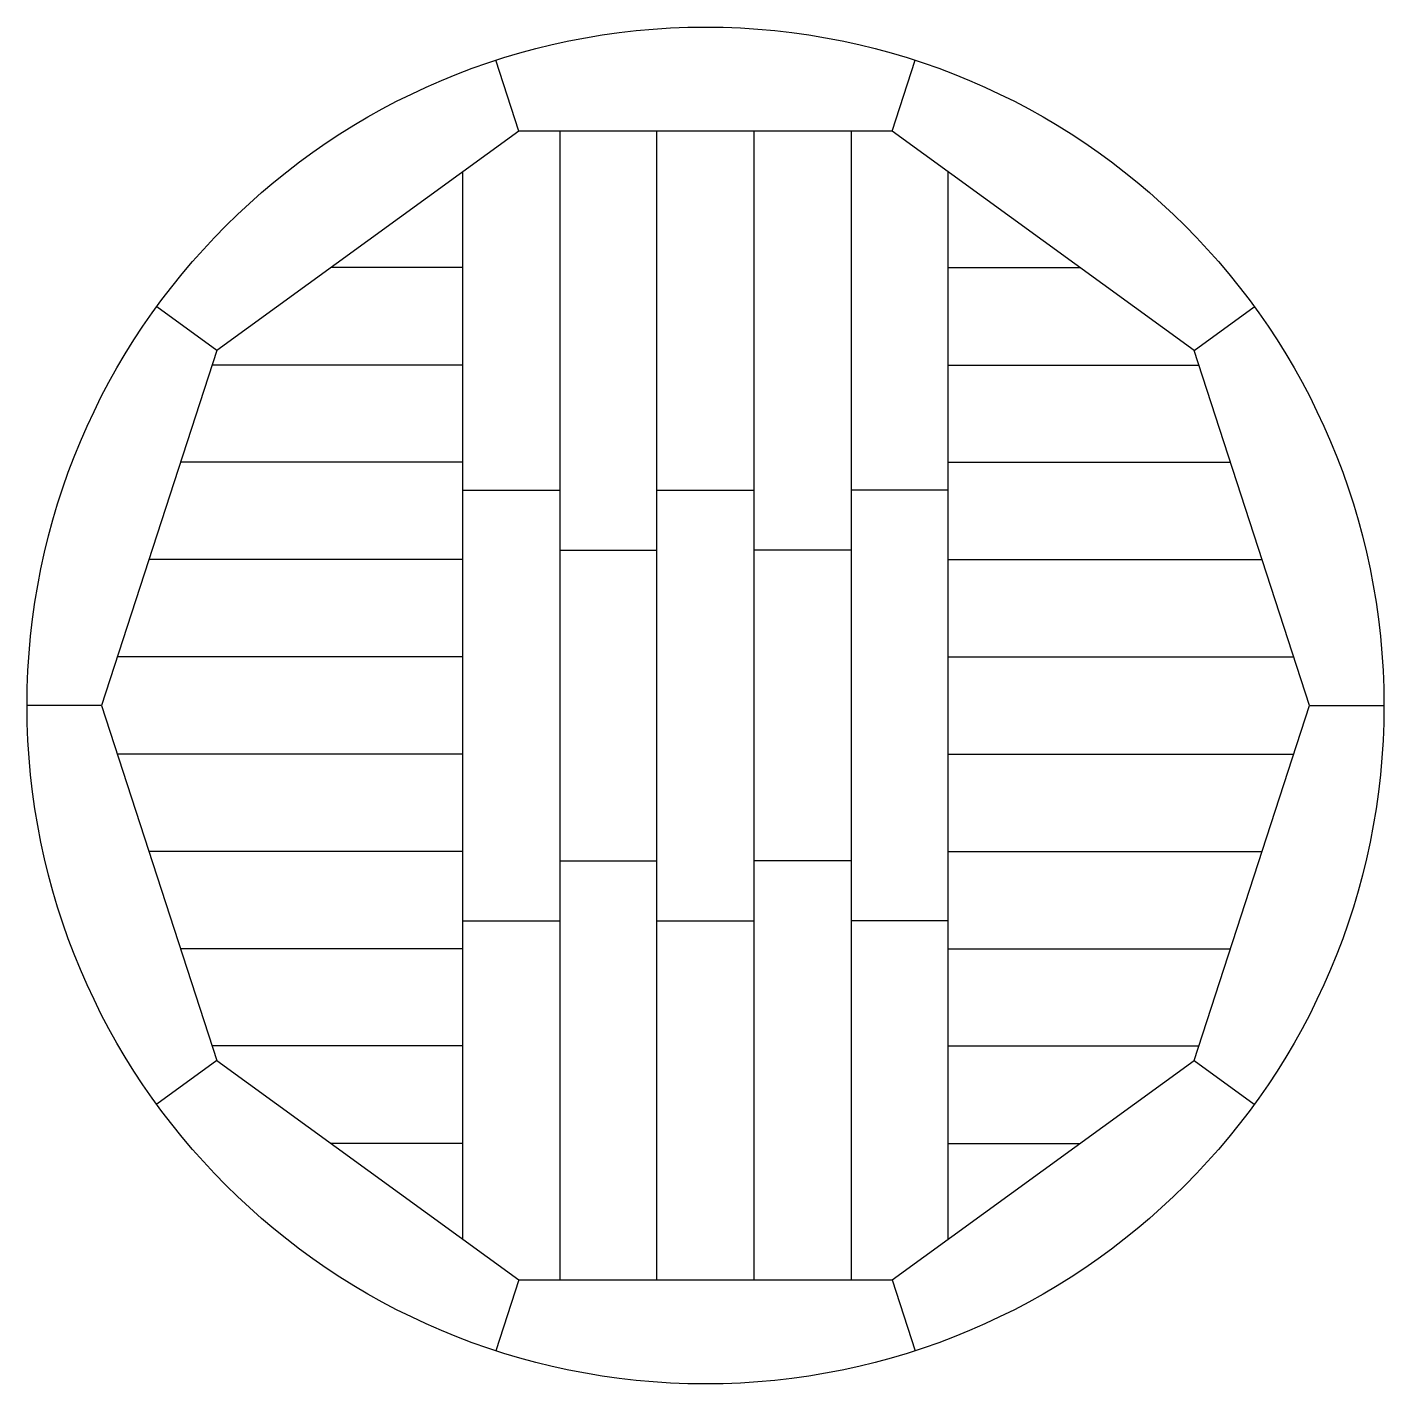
# Model space of a CAD drawing. Extents: x -10.4 to 10.4, y -10.4 to 10.4.
import ezdxf

# ---------------------------------------------------------------- set-up
doc = ezdxf.new("R2010")
doc.units = 0
doc.layers.add('MODELSKETCH_VISIBLE', color=7, linetype='CONTINUOUS')

msp = doc.modelspace()

# ---------------------------------------------------------------- linework, layer by layer
at = {"layer": 'MODELSKETCH_VISIBLE'}
for p, q in [((-2.872, 8.839), (-3.226, 9.929)), ((2.872, 8.839), (3.226, 9.929)), ((-2.872, 8.839), (-7.519, 5.463)), ((2.872, 8.839), (-2.872, 8.839)), ((-2.242, 8.839), (-2.242, -8.839)), ((-0.747, -8.839), (-0.747, 8.839)), ((0.747, -8.839), (0.747, 8.839)), ((2.242, 8.839), (2.242, -8.839)), ((7.519, 5.463), (2.872, 8.839)), ((-3.736, -8.211), (-3.736, 8.211)), ((3.736, -8.211), (3.736, 8.211)), ((-3.736, 6.738), (-5.765, 6.738)), ((3.736, 6.738), (5.765, 6.738)), ((-7.519, 5.463), (-8.446, 6.136)), ((7.519, 5.463), (8.446, 6.136)), ((-7.519, 5.463), (-9.294, 0)), ((9.294, 0), (7.519, 5.463)), ((-3.736, 5.24), (-7.591, 5.24)), ((3.736, 5.24), (7.591, 5.24)), ((-3.736, 3.743), (-8.078, 3.743)), ((3.736, 3.743), (8.078, 3.743)), ((-3.736, 3.314), (-2.242, 3.314)), ((-0.747, 3.314), (0.747, 3.314)), ((3.736, 3.314), (2.242, 3.314)), ((-2.242, 2.391), (-0.747, 2.391)), ((2.242, 2.391), (0.747, 2.391)), ((-3.736, 2.246), (-8.564, 2.246)), ((3.736, 2.246), (8.564, 2.246)), ((-3.736, 0.749), (-9.051, 0.749)), ((3.736, 0.749), (9.051, 0.749)), ((-9.294, 0), (-10.44, 0)), ((-9.294, 0), (-7.519, -5.463)), ((7.519, -5.463), (9.294, 0)), ((9.294, 0), (10.44, 0)), ((-3.736, -0.749), (-9.051, -0.749)), ((3.736, -0.749), (9.051, -0.749)), ((-3.736, -2.246), (-8.564, -2.246)), ((3.736, -2.246), (8.564, -2.246)), ((-2.242, -2.391), (-0.747, -2.391)), ((2.242, -2.391), (0.747, -2.391)), ((-3.736, -3.314), (-2.242, -3.314)), ((-0.747, -3.314), (0.747, -3.314)), ((3.736, -3.314), (2.242, -3.314)), ((-3.736, -3.743), (-8.078, -3.743)), ((3.736, -3.743), (8.078, -3.743)), ((-3.736, -5.24), (-7.591, -5.24)), ((3.736, -5.24), (7.591, -5.24)), ((-7.519, -5.463), (-8.446, -6.136)), ((-7.519, -5.463), (-2.872, -8.839)), ((2.872, -8.839), (7.519, -5.463)), ((7.519, -5.463), (8.446, -6.136)), ((-3.736, -6.738), (-5.765, -6.738)), ((3.736, -6.738), (5.765, -6.738)), ((-2.872, -8.839), (-3.226, -9.929)), ((-2.872, -8.839), (2.872, -8.839)), ((2.872, -8.839), (3.226, -9.929))]:
    msp.add_line(p, q, dxfattribs=at)
msp.add_circle((0, 0), 10.44, dxfattribs=at)

doc.saveas('drawing.dxf')
